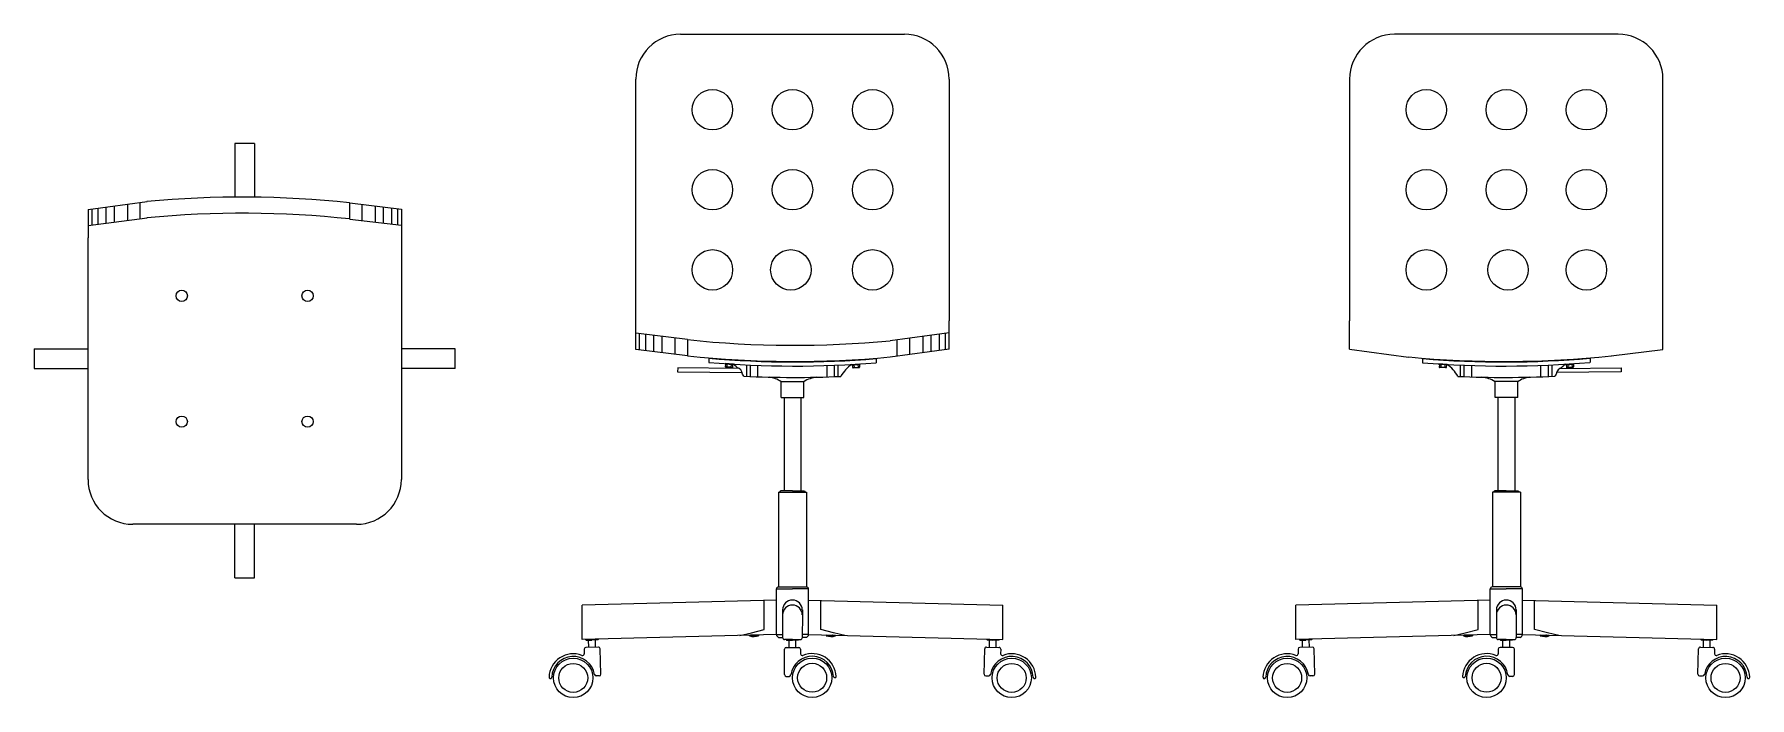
# Model space of a CAD drawing. Header units: centimetres. Extents: x 2174 to 3372, y 1015 to 1247.
# Drawn here: x 2174.3 to 2366, y 1172.4 to 1246.5 of the extents above; entities that cross this region are included whole.
import ezdxf

# ---------------------------------------------------------------- set-up
doc = ezdxf.new("R2010")
doc.units = ezdxf.units.CM
doc.layers.get('0').update_dxf_attribs({"color": 94})
doc.layers.add('ferramenta', color=211, linetype='Continuous')

msp = doc.modelspace()

# ---------------------------------------------------------------- linework, layer by layer
for p, q in [((2246.53, 1246.54), (2271.53, 1246.54)), ((2351.27, 1246.54), (2326.27, 1246.54)), ((2241.53, 1211.31), (2241.53, 1241.54)), ((2276.53, 1241.54), (2276.53, 1214.54)), ((2321.27, 1241.54), (2321.27, 1214.54)), ((2356.27, 1211.31), (2356.27, 1241.54)), ((2180.34, 1226.98), (2186.93, 1227.85)), ((2180.34, 1226.98), (2180.34, 1223.79)), ((2180.79, 1225.22), (2180.79, 1227.04)), ((2181.47, 1225.31), (2181.47, 1227.13)), ((2182.38, 1225.43), (2182.38, 1227.25)), ((2183.29, 1225.55), (2183.29, 1227.37)), ((2184.77, 1225.75), (2184.77, 1227.56)), ((2186.17, 1225.93), (2186.17, 1227.75)), ((2209.57, 1227.72), (2215.34, 1227.02)), ((2209.57, 1225.9), (2209.57, 1227.72)), ((2210.97, 1225.73), (2210.97, 1227.55)), ((2212.45, 1225.56), (2212.45, 1227.37)), ((2213.36, 1225.45), (2213.36, 1227.26)), ((2214.27, 1225.34), (2214.27, 1227.15)), ((2214.95, 1225.25), (2214.95, 1227.07)), ((2215.34, 1227.02), (2215.34, 1196.79)), ((2180.34, 1225.16), (2186.93, 1226.03)), ((2209.57, 1225.9), (2215.34, 1225.21)), ((2180.34, 1196.79), (2180.34, 1223.79)), ((2247.3, 1212.43), (2241.53, 1213.13)), ((2241.92, 1213.08), (2241.92, 1211.26)), ((2242.6, 1213), (2242.6, 1211.18)), ((2276.53, 1213.17), (2269.94, 1212.3)), ((2275.4, 1213.02), (2275.4, 1211.21)), ((2276.08, 1213.11), (2276.08, 1211.3)), ((2276.53, 1211.36), (2276.53, 1214.54)), ((2321.27, 1211.36), (2321.27, 1214.54)), ((2247.3, 1210.61), (2241.53, 1211.31)), ((2243.51, 1212.89), (2243.51, 1211.07)), ((2244.42, 1212.78), (2244.42, 1210.96)), ((2245.9, 1212.6), (2245.9, 1210.78)), ((2247.3, 1212.43), (2247.3, 1210.61)), ((2276.53, 1211.36), (2269.94, 1210.48)), ((2270.7, 1212.4), (2270.7, 1210.58)), ((2272.1, 1212.59), (2272.1, 1210.77)), ((2273.58, 1212.78), (2273.58, 1210.97)), ((2274.49, 1212.9), (2274.49, 1211.09)), ((2321.27, 1211.36), (2327.86, 1210.48)), ((2350.5, 1210.61), (2356.27, 1211.31)), ((2210.34, 1191.79), (2185.34, 1191.79))]:
    msp.add_line(p, q)
for centre in [(2250.09, 1238.11), (2259.03, 1238.11), (2267.98, 1238.11), (2329.83, 1238.11), (2338.77, 1238.11), (2347.72, 1238.11), (2250.09, 1229.17), (2259.03, 1229.17), (2267.98, 1229.17), (2329.83, 1229.17), (2338.77, 1229.17), (2347.72, 1229.17), (2250.09, 1220.22), (2258.85, 1220.22), (2267.98, 1220.22), (2329.83, 1220.22), (2338.96, 1220.22), (2347.72, 1220.22)]:
    msp.add_circle(centre, 2.26)
for centre, radius, start, end in [((2246.53, 1241.54), 5, 90, 180), ((2271.53, 1241.54), 5, 0, 90), ((2326.27, 1241.54), 5, 90, 180), ((2351.27, 1241.54), 5, 0, 90), ((2197.61, 1115.02), 113.33, 83.9441, 95.4091), ((2197.61, 1113.21), 113.33, 83.9441, 95.4091), ((2259.26, 1325.12), 113.33, 263.9441, 275.4091), ((2259.26, 1323.31), 113.33, 263.9441, 275.4091), ((2338.55, 1323.31), 113.33, 264.5909, 276.0559), ((2185.34, 1196.79), 5, 180, 270), ((2210.34, 1196.79), 5, 270, 0)]:
    msp.add_arc(centre, radius, start, end)
at = {"layer": 'ferramenta'}
for p, q in [((2198.94, 1234.35), (2196.74, 1234.35)), ((2196.74, 1234.35), (2196.74, 1228.35)), ((2198.94, 1234.35), (2198.94, 1228.35)), ((2174.34, 1211.39), (2174.34, 1209.19)), ((2174.34, 1211.39), (2180.34, 1211.39)), ((2221.34, 1211.39), (2215.34, 1211.39)), ((2221.34, 1209.19), (2221.34, 1211.39)), ((2174.34, 1209.19), (2180.34, 1209.19)), ((2221.34, 1209.19), (2215.34, 1209.19)), ((2249.68, 1210.33), (2249.68, 1209.88)), ((2252.39, 1209.68), (2251.5, 1209.74)), ((2251.5, 1209.68), (2251.5, 1209.74)), ((2252.39, 1209.62), (2251.5, 1209.68)), ((2251.55, 1209.68), (2251.53, 1209.38)), ((2251.69, 1209.37), (2251.53, 1209.38)), ((2252.27, 1209.29), (2251.57, 1209.33)), ((2251.71, 1209.67), (2251.69, 1209.37)), ((2252.15, 1209.34), (2251.69, 1209.37)), ((2252.17, 1209.64), (2252.15, 1209.34)), ((2252.32, 1209.32), (2252.15, 1209.34)), ((2252.34, 1209.62), (2252.32, 1209.32)), ((2252.39, 1209.68), (2252.39, 1209.62)), ((2253.93, 1208.33), (2253.93, 1209.6)), ((2254.34, 1208.31), (2254.34, 1209.58)), ((2255.17, 1208.28), (2255.17, 1209.55)), ((2262.89, 1208.26), (2262.89, 1209.53)), ((2263.72, 1208.3), (2263.72, 1209.57)), ((2264.14, 1208.32), (2264.14, 1209.58)), ((2265.67, 1209.65), (2266.56, 1209.71)), ((2265.67, 1209.65), (2265.68, 1209.59)), ((2265.68, 1209.59), (2266.56, 1209.65)), ((2265.73, 1209.6), (2265.75, 1209.3)), ((2265.75, 1209.3), (2265.91, 1209.31)), ((2265.79, 1209.26), (2266.49, 1209.3)), ((2265.89, 1209.61), (2265.91, 1209.31)), ((2265.91, 1209.31), (2266.37, 1209.34)), ((2266.35, 1209.64), (2266.37, 1209.34)), ((2266.37, 1209.34), (2266.53, 1209.35)), ((2266.51, 1209.65), (2266.53, 1209.35)), ((2266.56, 1209.65), (2266.56, 1209.71)), ((2268.38, 1210.3), (2268.38, 1209.84)), ((2329.42, 1210.3), (2329.42, 1209.84)), ((2331.24, 1209.65), (2331.25, 1209.71)), ((2332.13, 1209.59), (2331.24, 1209.65)), ((2332.13, 1209.65), (2331.25, 1209.71)), ((2331.29, 1209.65), (2331.27, 1209.35)), ((2331.44, 1209.34), (2331.27, 1209.35)), ((2332.01, 1209.26), (2331.31, 1209.3)), ((2331.46, 1209.64), (2331.44, 1209.34)), ((2331.9, 1209.31), (2331.44, 1209.34)), ((2331.92, 1209.61), (2331.9, 1209.31)), ((2332.06, 1209.3), (2331.9, 1209.31)), ((2332.08, 1209.6), (2332.06, 1209.3)), ((2332.13, 1209.65), (2332.13, 1209.59)), ((2333.67, 1208.32), (2333.67, 1209.58)), ((2334.08, 1208.3), (2334.08, 1209.57)), ((2334.92, 1208.26), (2334.92, 1209.53)), ((2342.63, 1208.28), (2342.63, 1209.55)), ((2343.47, 1208.31), (2343.47, 1209.58)), ((2343.88, 1208.33), (2343.88, 1209.6)), ((2345.42, 1209.68), (2346.3, 1209.74)), ((2345.42, 1209.62), (2346.31, 1209.68)), ((2345.42, 1209.68), (2345.42, 1209.62)), ((2345.47, 1209.62), (2345.49, 1209.32)), ((2345.49, 1209.32), (2345.65, 1209.34)), ((2345.54, 1209.29), (2346.23, 1209.33)), ((2345.63, 1209.64), (2345.65, 1209.34)), ((2345.65, 1209.34), (2346.11, 1209.37)), ((2346.09, 1209.67), (2346.11, 1209.37)), ((2346.11, 1209.37), (2346.28, 1209.38)), ((2346.26, 1209.68), (2346.28, 1209.38)), ((2346.31, 1209.68), (2346.3, 1209.74)), ((2348.12, 1210.33), (2348.12, 1209.88)), ((2257.77, 1207.73), (2260.29, 1207.73)), ((2257.77, 1205.96), (2257.77, 1207.73)), ((2260.29, 1205.96), (2260.29, 1207.73)), ((2340.04, 1207.73), (2337.51, 1207.73)), ((2337.51, 1205.96), (2337.51, 1207.73)), ((2340.04, 1205.96), (2340.04, 1207.73)), ((2257.77, 1205.96), (2260.29, 1205.96)), ((2258.1, 1205.96), (2258.1, 1195.51)), ((2259.96, 1205.96), (2259.96, 1195.51)), ((2340.04, 1205.96), (2337.51, 1205.96)), ((2337.84, 1205.96), (2337.84, 1195.51)), ((2339.71, 1205.96), (2339.71, 1195.51)), ((2257.47, 1195.38), (2260.59, 1195.38)), ((2257.47, 1195.38), (2257.47, 1184.8)), ((2259.03, 1195.51), (2257.71, 1195.51)), ((2259.03, 1195.51), (2260.35, 1195.51)), ((2260.59, 1195.38), (2260.59, 1184.8)), ((2340.34, 1195.38), (2337.21, 1195.38)), ((2337.21, 1195.38), (2337.21, 1184.8)), ((2338.77, 1195.51), (2337.46, 1195.51)), ((2338.77, 1195.51), (2340.09, 1195.51)), ((2340.34, 1195.38), (2340.34, 1184.8)), ((2196.74, 1185.79), (2196.74, 1191.79)), ((2198.94, 1185.79), (2198.94, 1191.79)), ((2196.74, 1185.79), (2198.94, 1185.79)), ((2257.24, 1184.56), (2259.03, 1184.56)), ((2257.24, 1179.47), (2257.24, 1184.56)), ((2257.47, 1184.8), (2260.59, 1184.8)), ((2260.83, 1184.56), (2259.03, 1184.56)), ((2260.83, 1179.47), (2260.83, 1184.56)), ((2336.98, 1184.56), (2338.77, 1184.56)), ((2336.98, 1179.47), (2336.98, 1184.56)), ((2340.34, 1184.8), (2337.21, 1184.8)), ((2340.57, 1184.56), (2338.77, 1184.56)), ((2340.57, 1179.47), (2340.57, 1184.56)), ((2257.24, 1183.33), (2235.53, 1182.76)), ((2235.53, 1178.9), (2235.53, 1182.76)), ((2255.87, 1180.02), (2255.87, 1183.3)), ((2260.83, 1183.33), (2282.53, 1182.76)), ((2262.19, 1180.02), (2262.19, 1183.3)), ((2282.53, 1178.9), (2282.53, 1182.76)), ((2336.98, 1183.33), (2315.27, 1182.76)), ((2315.27, 1178.9), (2315.27, 1182.76)), ((2335.62, 1180.02), (2335.62, 1183.3)), ((2340.57, 1183.33), (2362.28, 1182.76)), ((2341.93, 1180.02), (2341.93, 1183.3)), ((2362.28, 1178.9), (2362.28, 1182.76)), ((2257.93, 1182.23), (2257.93, 1181.66)), ((2257.93, 1181.66), (2257.93, 1179.14)), ((2260.14, 1181.66), (2260.13, 1179.14)), ((2260.14, 1182.23), (2260.14, 1181.66)), ((2337.67, 1182.23), (2337.67, 1181.66)), ((2337.67, 1181.66), (2337.67, 1179.14)), ((2339.88, 1182.23), (2339.88, 1181.66)), ((2339.88, 1181.66), (2339.88, 1179.14)), ((2257.24, 1179.47), (2235.53, 1178.9)), ((2235.91, 1178.91), (2235.98, 1178.84)), ((2235.98, 1178.84), (2236.63, 1178.86)), ((2236.28, 1178.05), (2236.26, 1178.85)), ((2237.29, 1178.87), (2236.63, 1178.86)), ((2237.03, 1178.07), (2237.01, 1178.87)), ((2237.35, 1178.94), (2237.29, 1178.87)), ((2253.17, 1179.36), (2254.44, 1179.67)), ((2254.23, 1179.38), (2255.24, 1179.41)), ((2254.23, 1179.32), (2254.23, 1179.38)), ((2254.23, 1179.32), (2255.25, 1179.34)), ((2254.44, 1179.67), (2255.87, 1180.02)), ((2254.56, 1179.4), (2254.61, 1179.39)), ((2255.24, 1179.41), (2255.25, 1179.34)), ((2257.24, 1179.47), (2257.93, 1179.47)), ((2257.47, 1179.15), (2257.93, 1179.15)), ((2259.03, 1178.9), (2258.14, 1178.9)), ((2258.31, 1178.9), (2258.38, 1178.83)), ((2258.38, 1178.83), (2259.03, 1178.83)), ((2258.66, 1178.03), (2258.66, 1178.83)), ((2259.03, 1178.9), (2259.93, 1178.9)), ((2259.69, 1178.83), (2259.03, 1178.83)), ((2259.41, 1178.03), (2259.41, 1178.83)), ((2259.75, 1178.9), (2259.69, 1178.83)), ((2260.83, 1179.47), (2260.13, 1179.47)), ((2260.59, 1179.15), (2260.13, 1179.15)), ((2260.83, 1179.47), (2282.53, 1178.9)), ((2263.62, 1179.67), (2262.19, 1180.02)), ((2263.83, 1179.38), (2262.82, 1179.41)), ((2262.82, 1179.41), (2262.82, 1179.34)), ((2263.83, 1179.32), (2262.82, 1179.34)), ((2263.5, 1179.4), (2263.45, 1179.39)), ((2264.89, 1179.36), (2263.62, 1179.67)), ((2263.83, 1179.38), (2263.83, 1179.32)), ((2280.71, 1178.94), (2280.77, 1178.87)), ((2280.77, 1178.87), (2281.43, 1178.86)), ((2281.03, 1178.07), (2281.05, 1178.87)), ((2282.08, 1178.84), (2281.43, 1178.86)), ((2281.78, 1178.05), (2281.8, 1178.85)), ((2282.15, 1178.91), (2282.08, 1178.84)), ((2336.98, 1179.47), (2315.27, 1178.9)), ((2315.66, 1178.91), (2315.72, 1178.84)), ((2315.72, 1178.84), (2316.38, 1178.86)), ((2316.02, 1178.05), (2316, 1178.85)), ((2317.03, 1178.87), (2316.38, 1178.86)), ((2316.77, 1178.07), (2316.75, 1178.87)), ((2317.09, 1178.94), (2317.03, 1178.87)), ((2332.91, 1179.36), (2334.19, 1179.67)), ((2333.98, 1179.38), (2334.99, 1179.41)), ((2333.98, 1179.38), (2333.98, 1179.32)), ((2333.98, 1179.32), (2334.99, 1179.34)), ((2334.19, 1179.67), (2335.62, 1180.02)), ((2334.3, 1179.4), (2334.35, 1179.39)), ((2334.99, 1179.41), (2334.99, 1179.34)), ((2336.98, 1179.47), (2337.67, 1179.47)), ((2337.21, 1179.15), (2337.67, 1179.15)), ((2338.77, 1178.9), (2337.88, 1178.9)), ((2338.06, 1178.9), (2338.12, 1178.83)), ((2338.12, 1178.83), (2338.77, 1178.83)), ((2338.4, 1178.03), (2338.4, 1178.83)), ((2338.77, 1178.9), (2339.67, 1178.9)), ((2339.43, 1178.83), (2338.77, 1178.83)), ((2339.15, 1178.03), (2339.15, 1178.83)), ((2339.49, 1178.9), (2339.43, 1178.83)), ((2340.34, 1179.15), (2339.87, 1179.15)), ((2340.57, 1179.47), (2339.88, 1179.47)), ((2340.57, 1179.47), (2362.28, 1178.9)), ((2343.36, 1179.67), (2341.93, 1180.02)), ((2343.57, 1179.38), (2342.56, 1179.41)), ((2342.56, 1179.41), (2342.56, 1179.34)), ((2343.57, 1179.32), (2342.56, 1179.34)), ((2343.25, 1179.4), (2343.2, 1179.39)), ((2344.64, 1179.36), (2343.36, 1179.67)), ((2343.57, 1179.32), (2343.57, 1179.38)), ((2360.46, 1178.94), (2360.52, 1178.87)), ((2360.52, 1178.87), (2361.17, 1178.86)), ((2360.78, 1178.07), (2360.8, 1178.87)), ((2361.83, 1178.84), (2361.17, 1178.86)), ((2361.53, 1178.05), (2361.55, 1178.85)), ((2361.89, 1178.91), (2361.83, 1178.84)), ((2235.77, 1177.83), (2235.78, 1177.33)), ((2237.35, 1178.07), (2235.96, 1178.04)), ((2237.63, 1175.05), (2237.55, 1177.88)), ((2258.14, 1175), (2258.14, 1177.83)), ((2258.34, 1178.03), (2259.73, 1178.03)), ((2259.93, 1177.83), (2259.93, 1177.32)), ((2280.43, 1175.05), (2280.51, 1177.88)), ((2280.71, 1178.07), (2282.1, 1178.04)), ((2282.3, 1177.83), (2282.28, 1177.33)), ((2315.51, 1177.83), (2315.52, 1177.33)), ((2317.09, 1178.07), (2315.7, 1178.04)), ((2317.37, 1175.05), (2317.3, 1177.88)), ((2337.88, 1177.83), (2337.88, 1177.32)), ((2339.47, 1178.03), (2338.08, 1178.03)), ((2339.67, 1175), (2339.67, 1177.83)), ((2360.18, 1175.05), (2360.25, 1177.88)), ((2360.46, 1178.07), (2361.85, 1178.04)), ((2362.04, 1177.83), (2362.03, 1177.33)), ((2237.43, 1174.85), (2237.11, 1174.84)), ((2258.34, 1174.8), (2258.66, 1174.8)), ((2280.63, 1174.85), (2280.95, 1174.84)), ((2317.18, 1174.85), (2316.86, 1174.84)), ((2339.47, 1174.8), (2339.15, 1174.8)), ((2360.37, 1174.85), (2360.69, 1174.84))]:
    msp.add_line(p, q, dxfattribs=at)
at = {"layer": 'ferramenta', "lineweight": 25}
for points in [[(2253.1, 1209.18), (2246.21, 1209.27), (2246.2, 1208.83), (2253.42, 1208.75)], [(2344.7, 1209.18), (2351.59, 1209.27), (2351.61, 1208.83), (2344.38, 1208.75)]]:
    msp.add_lwpolyline(points, dxfattribs=at)
at = {"layer": 'ferramenta'}
for centre, radius in [((2190.81, 1217.32), 0.63), ((2204.87, 1217.32), 0.63), ((2190.81, 1203.26), 0.63), ((2204.87, 1203.26), 0.63), ((2234.54, 1174.62), 2.2), ((2261.23, 1174.64), 2.2), ((2283.52, 1174.62), 2.2), ((2314.29, 1174.62), 2.2), ((2336.57, 1174.64), 2.2), ((2363.26, 1174.62), 2.2), ((2234.54, 1174.62), 1.62), ((2261.23, 1174.64), 1.62), ((2283.52, 1174.62), 1.62), ((2314.29, 1174.62), 1.62), ((2336.57, 1174.64), 1.62), ((2363.26, 1174.62), 1.62)]:
    msp.add_circle(centre, radius, dxfattribs=at)
for centre, radius, start, end in [((2259.26, 1323.26), 113.33, 265.1513, 274.6163), ((2259.26, 1322.8), 113.33, 265.1513, 274.6163), ((2251.58, 1209.37), 0.0385, 170.8483, 256.6903), ((2252.26, 1209.32), 0.0385, 275.5334, 1.3754), ((2249.81, 1206.13), 4.4, 46.6302, 53.9283), ((2252.54, 1208.44), 0.931, 8.5981, 71.9023), ((2268.09, 1206.21), 4.22, 125.2742, 149.94), ((2265.8, 1209.3), 0.0385, 178.6246, 264.4666), ((2266.48, 1209.34), 0.0385, 283.3097, 9.1517), ((2338.54, 1323.26), 113.33, 265.3837, 274.8487), ((2338.54, 1322.8), 113.33, 265.3837, 274.8487), ((2331.32, 1209.34), 0.0385, 170.8483, 256.6903), ((2332.01, 1209.3), 0.0385, 275.5334, 1.3754), ((2329.71, 1206.21), 4.22, 30.06, 54.7258), ((2345.26, 1208.44), 0.931, 108.0977, 171.4019), ((2347.99, 1206.13), 4.4, 126.0717, 133.3698), ((2345.54, 1209.32), 0.0385, 178.6246, 264.4666), ((2346.23, 1209.37), 0.0385, 283.3097, 9.1517), ((2249.81, 1206.13), 4.4, 30.3146, 33.8702), ((2259.26, 1321.53), 113.33, 267.1422, 272.6215), ((2255.97, 1205.04), 3.23, 56.1628, 82.0588), ((2262.18, 1204.64), 3.62, 96.6585, 121.5177), ((2338.54, 1321.53), 113.33, 267.3785, 272.8578), ((2335.62, 1204.64), 3.62, 58.4823, 83.3415), ((2341.84, 1205.04), 3.23, 97.9412, 123.8372), ((2347.99, 1206.13), 4.4, 146.1298, 149.6854), ((2257.71, 1195.38), 0.128, 90, 180), ((2260.35, 1195.38), 0.128, 0, 90), ((2337.46, 1195.38), 0.128, 90, 180), ((2340.09, 1195.38), 0.128, 0, 90), ((2257.47, 1184.56), 0.233, 90, 180), ((2260.59, 1184.56), 0.233, 0.0087, 90), ((2337.21, 1184.56), 0.233, 90, 179.9913), ((2340.34, 1184.56), 0.233, 0, 90), ((2259.03, 1182.23), 1.1, 0, 180), ((2259.03, 1181.66), 1.1, 0, 180), ((2338.77, 1182.23), 1.1, 0, 180), ((2338.77, 1181.66), 1.1, 0, 180), ((2254.7, 1180.92), 1.67, 253.8535, 289.1868), ((2257.61, 1179.49), 0.369, 183.4723, 248.4474), ((2258.14, 1179.11), 0.21, 170.5058, 270), ((2259.93, 1179.11), 0.21, 270, 9.5297), ((2260.46, 1179.49), 0.369, 291.5526, 356.5277), ((2263.36, 1180.92), 1.67, 250.8132, 286.1465), ((2334.44, 1180.92), 1.67, 253.8535, 289.1868), ((2337.35, 1179.49), 0.369, 183.4723, 248.4474), ((2337.88, 1179.11), 0.21, 170.4703, 270), ((2339.67, 1179.11), 0.21, 270, 9.4942), ((2340.2, 1179.49), 0.369, 291.5526, 356.5277), ((2343.11, 1180.92), 1.67, 250.8132, 286.1465), ((2234.54, 1174.62), 2.7, 69.018, 178.2468), ((2234.54, 1174.62), 2.4, 9.3272, 177.8457), ((2235.58, 1177.32), 0.2, 249.018, 1.5142), ((2235.97, 1177.84), 0.2, 91.5142, 181.5142), ((2237.35, 1177.87), 0.2, 1.5142, 91.5142), ((2258.34, 1177.83), 0.2, 90, 180), ((2261.23, 1174.64), 2.4, 3.6685, 172.187), ((2259.73, 1177.83), 0.2, 0, 90), ((2260.13, 1177.32), 0.2, 180, 292.4962), ((2261.23, 1174.64), 2.7, 3.2674, 112.4962), ((2280.71, 1177.87), 0.2, 88.4858, 178.4858), ((2283.52, 1174.62), 2.4, 2.1543, 170.6728), ((2282.1, 1177.84), 0.2, 358.4858, 88.4858), ((2282.48, 1177.32), 0.2, 178.4858, 290.982), ((2283.52, 1174.62), 2.7, 1.7532, 110.982), ((2314.29, 1174.62), 2.7, 69.018, 178.2468), ((2314.29, 1174.62), 2.4, 9.3272, 177.8457), ((2315.32, 1177.32), 0.2, 249.018, 1.5142), ((2315.71, 1177.84), 0.2, 91.5142, 181.5142), ((2317.1, 1177.87), 0.2, 1.5142, 91.5142), ((2336.57, 1174.64), 2.7, 67.5038, 176.7326), ((2336.57, 1174.64), 2.4, 7.813, 176.3315), ((2337.68, 1177.32), 0.2, 247.5038, 0), ((2338.08, 1177.83), 0.2, 90, 180), ((2339.47, 1177.83), 0.2, 0, 90), ((2360.45, 1177.87), 0.2, 88.4858, 178.4858), ((2363.26, 1174.62), 2.4, 2.1543, 170.6728), ((2361.84, 1177.84), 0.2, 358.4858, 88.4858), ((2362.23, 1177.32), 0.2, 178.4858, 290.982), ((2363.26, 1174.62), 2.7, 1.7532, 110.982), ((2231.99, 1174.7), 0.147, 174.6014, 1.5142), ((2237.11, 1175.04), 0.2, 189.3272, 271.5142), ((2237.43, 1175.05), 0.2, 271.5142, 1.5142), ((2258.34, 1175), 0.2, 180, 270), ((2258.66, 1175), 0.2, 270, 352.187), ((2263.78, 1174.8), 0.147, 180, 6.9128), ((2280.63, 1175.05), 0.2, 178.4858, 268.4858), ((2280.95, 1175.04), 0.2, 268.4858, 350.6728), ((2286.07, 1174.7), 0.147, 178.4858, 5.3986), ((2311.74, 1174.7), 0.147, 174.6014, 1.5142), ((2316.85, 1175.04), 0.2, 189.3272, 271.5142), ((2317.17, 1175.05), 0.2, 271.5142, 1.5142), ((2334.03, 1174.8), 0.147, 173.0872, 360), ((2339.15, 1175), 0.2, 187.813, 270), ((2339.47, 1175), 0.2, 270, 0), ((2360.38, 1175.05), 0.2, 178.4858, 268.4858), ((2360.7, 1175.04), 0.2, 268.4858, 350.6728), ((2365.81, 1174.7), 0.147, 178.4858, 5.3986)]:
    msp.add_arc(centre, radius, start, end, dxfattribs=at)
at = {"layer": 'ferramenta', "lineweight": 25}
for centre, start, end in [((2254.54, 1179.37), 139.298, 153.0627), ((2254.93, 1179.38), 27.0153, 40.2086), ((2263.13, 1179.38), 139.7914, 152.9847), ((2263.53, 1179.37), 57.4316, 57.4337), ((2263.53, 1179.37), 26.9373, 40.702), ((2334.28, 1179.37), 139.298, 153.0627), ((2334.28, 1179.37), 122.5663, 122.5684), ((2334.67, 1179.38), 27.0153, 40.2086), ((2342.88, 1179.38), 139.7914, 152.9847), ((2343.27, 1179.37), 26.9373, 40.702)]:
    msp.add_arc(centre, 0.0434, start, end, dxfattribs=at)

doc.saveas('drawing.dxf')
